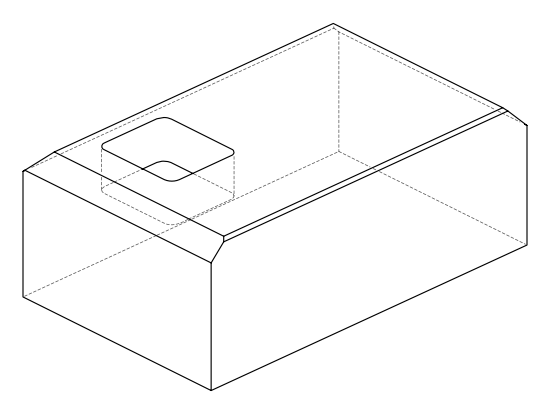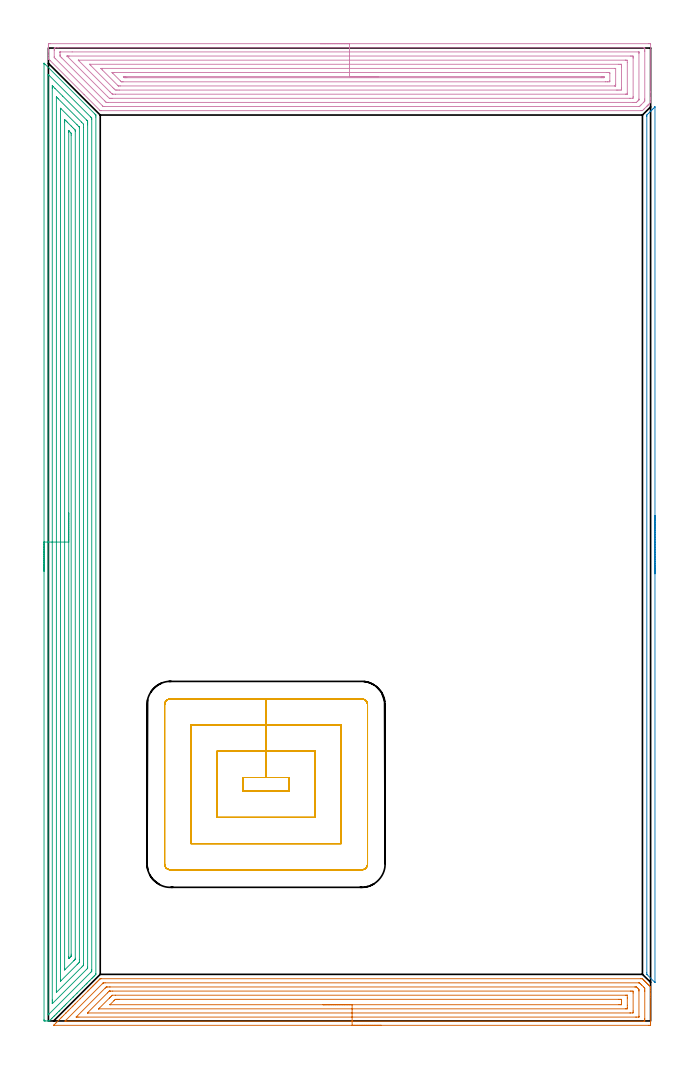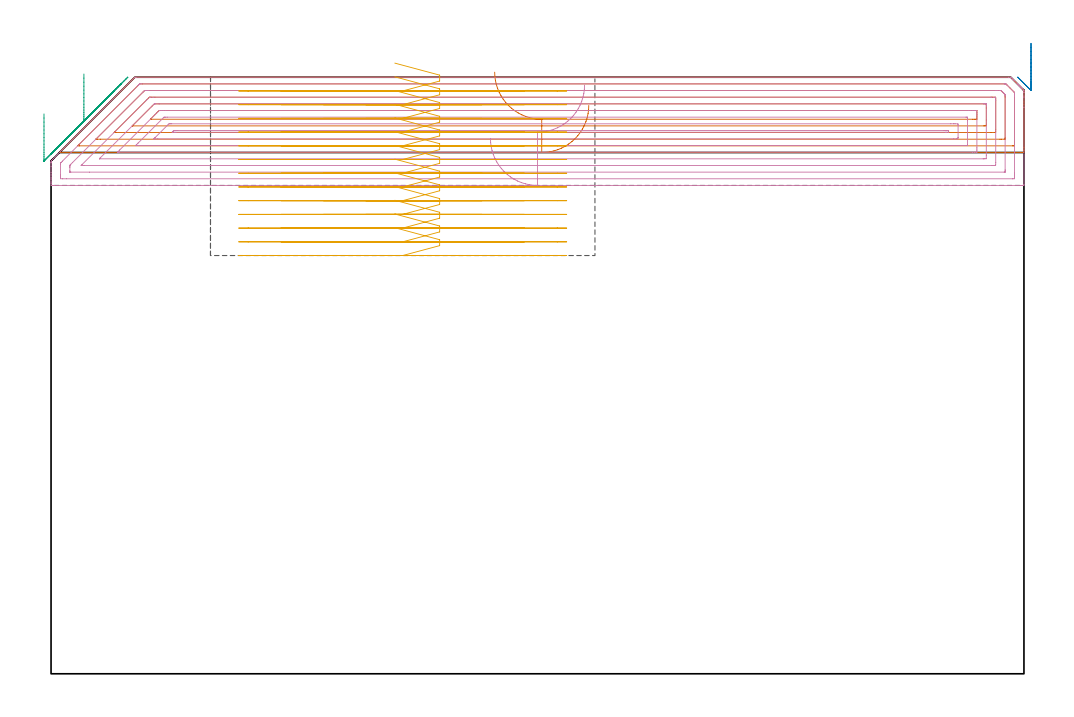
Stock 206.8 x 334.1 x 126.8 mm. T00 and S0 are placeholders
(PLAN: 5 operations, 1 tool changes, 62 min)
(1 AREA_MILL | FG_CHAMFER_SURFACE | UGT0205_001 | 9.75 min | 26435 mm3)
(2 AREA_MILL_1 | FG_CHAMFER_SURFACE_1 | UGT0205_001 | 2.55 min | 1180 mm3)
(3 AREA_MILL_2 | FG_CHAMFER_SURFACE_2 | UGT0205_001 | 17.77 min | 51136 mm3)
(4 AREA_MILL_3 | FG_CHAMFER_SURFACE_3 | UGT0205_001 | 14.6 min | 52218 mm3)
(5 MILL_RECTANGULAR_POCKET | POCKET_RECTANGULAR_STRAIGHT | NXT0201_011 | Follow Part, ap 3, ae 75% | 17.35 min | 216881 mm3)
(TOOL UGT0205_001 | Chamfer Mill 20 x 3 x 45 deg. | D20 FL50 Z2)
(TOOL NXT0201_011 | ENDMILL 12mm [2P460-1200-NA 1630] | D12 FL38 Z6)
(OP 1 AREA_MILL)
G17 G21 G94 G90
T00 M6
G54
G17 G0 G90 X114.3 Y-1.5 S1061 M3
G43 Z136.8 H0
Z120.8
G94 G1 X114.262 Z119.928 F250.
X114.148 Z119.064
X113.959 Z118.212
X113.697 Z117.38
X113.363 Z116.574
X112.96 Z115.8
X112.491 Z115.064
X111.96 Z114.372
X111.371 Z113.729
X110.728 Z113.14
X110.036 Z112.609
X109.3 Z112.14
X108.526 Z111.737
X107.72 Z111.403
X106.888 Z111.141
X106.036 Z110.952
X105.172 Z110.838
X104.3 Z110.8
X1.953 Y-1.499 Z110.801
X1.816 Y-1.495 Z110.803
X1.851 Y-1.456 Z110.843
X1.975 Y-1.325 Z110.974
X2.422 Y-0.876 Z111.421
X2.579 Y-0.719 Z111.576
X2.869 Y-0.431 Z111.869
X3.463 Y0.165 Z112.46
X3.763 Y0.463 Z112.763
X4.347 Y1.049 Z113.345
X4.697 Y1.398 Z113.697
X5.231 Y1.933 Z114.229
X5.822 Y2.522 Z114.822
X5.997 Y2.698 Z114.996
X6.115 Y2.817 Z115.114
X6.706 Y3.406 Z115.706
X6.891 Y3.592 Z115.889
X6.999 Y3.701 Z115.998
X7.59 Y4.29 Z116.59
X8.178 Y4.879 Z117.177
X8.474 Y5.174 Z117.474
X9.125 Y5.825 Z118.124
X10.018 Y6.719 Z119.018
X10.912 Y7.613 Z119.912
X11.806 Y8.506 Z120.805
X13.482 Y10.183 Z122.481
X13.593 Y10.295 Z122.591
X13.939 Y10.639 Z122.938
X14.135 Y10.835 Z123.135
X14.366 Y11.067 Z123.365
X14.487 Y11.189 Z123.485
X14.661 Y11.362 Z123.66
X14.934 Y11.635 Z123.933
X15.101 Y11.804 Z124.098
X15.268 Y11.969 Z124.267
X15.38 Y12.081 Z124.379
X15.543 Y12.246 Z124.54
X15.705 Y12.406 Z124.704
X15.827 Y12.528 Z124.826
X15.985 Y12.688 Z124.983
X16.142 Y12.843 Z125.141
X16.274 Y12.975 Z125.273
X16.427 Y13.13 Z125.425
X16.58 Y13.281 Z125.578
X16.721 Y13.422 Z125.72
X16.869 Y13.572 Z125.867
X17.017 Y13.718 Z126.015
X17.168 Y13.869 Z126.167
X17.311 Y14.014 Z126.309
X17.454 Y14.155 Z126.453
X17.615 Y14.316 Z126.613
X17.753 Y14.455 Z126.751
X17.772 Y14.471 Z126.767
X17.804 Y14.496 Z126.79
X18.061 Y14.5 Z126.8
X203.497
X203.995 Y14.499 Z126.782
X204.037 Y14.464 Z126.76
X204.045 Y14.455 Z126.753
X204.39 Y14.111 Z126.409
X204.488 Y14.014 Z126.31
X204.581 Y13.919 Z126.218
X204.688 Y13.812 Z126.112
X204.783 Y13.719 Z126.015
X204.873 Y13.628 Z125.927
X204.986 Y13.514 Z125.814
X205.078 Y13.424 Z125.72
X205.164 Y13.336 Z125.635
X205.284 Y13.216 Z125.516
X205.372 Y13.13 Z125.426
X205.456 Y13.045 Z125.344
X205.582 Y12.919 Z125.218
X205.667 Y12.835 Z125.131
X205.747 Y12.753 Z125.052
X205.88 Y12.621 Z124.92
X205.961 Y12.54 Z124.836
X206.039 Y12.462 Z124.761
X206.178 Y12.323 Z124.622
X206.256 Y12.246 Z124.542
X206.475 Y12.025 Z124.325
X206.697 Y11.804 Z124.102
X206.773 Y11.725 Z124.023
X206.799 Y11.69 Z123.987
X206.8 Y11.362 Z123.66
Y11.283 Z123.581
Y10.478 Z122.772
Y9.246 Z121.543
Y8.71 Z121.004
Y8.094 Z120.389
Y-0.398 Z111.899
X206.795 Y-1.014 Z111.284
X206.791 Y-1.492 Z110.806
X206.664 Y-1.495 Z110.803
X206.178 Y-1.5 Z110.8
X104.3
Y-0.086 Z112.214
X5.997 Y-0.085 Z112.215
X5.952
X5.692 Y-0.079 Z112.221
X5.719 Y-0.043 Z112.257
X5.81 Y0.055 Z112.355
X5.907 Y0.156 Z112.456
X5.997 Y0.247 Z112.547
X18.508 Y12.758 Z125.058
X18.696 Y12.943 Z125.243
X18.801 Y13.043 Z125.343
X18.831 Y13.069 Z125.369
X18.873 Y13.079 Z125.379
X19.446 Y13.086 Z125.386
X202.648 Y13.085 Z125.385
X202.859 Y13.08 Z125.38
X202.962 Y13.076 Z125.376
X203.177 Y12.867 Z125.167
X203.497 Y12.553 Z124.853
X203.804 Y12.246 Z124.546
X204.39 Y11.659 Z123.959
X204.681 Y11.362 Z123.662
X204.777 Y11.261 Z123.561
X204.79 Y11.159 Z123.459
X204.797 Y10.96 Z123.26
X204.799 Y10.478 Z122.778
X204.8 Y10.073 Z122.373
X204.799 Y0.754 Z113.054
X204.798 Y0.351 Z112.651
X204.79 Y-0.055 Z112.245
X204.78 Y-0.08 Z112.22
X204.761 Y-0.081 Z112.219
X204.709 Y-0.084 Z112.216
X204.603 Y-0.085 Z112.215
X204.39 Y-0.086 Z112.214
X104.3
Y1.328 Z113.628
X10.465 Y1.329 Z113.629
X9.883 Y1.33 Z113.63
X9.605 Y1.334 Z113.634
X9.572 Y1.335 Z113.635
X9.552 Y1.342 Z113.642
X9.559 Y1.354 Z113.654
X9.572 Y1.371 Z113.671
X19.482 Y11.282 Z123.582
X19.563 Y11.362 Z123.662
X19.812 Y11.601 Z123.901
X19.883 Y11.665 Z123.965
X19.987 Y11.667 Z123.967
X20.296 Y11.67 Z123.97
X20.876 Y11.671 Z123.971
X21.189
X201.396
X201.709 Y11.67 Z123.97
X201.813 Y11.668 Z123.968
X201.895 Y11.665 Z123.965
X201.936 Y11.653 Z123.953
X201.969 Y11.622 Z123.922
X202.236 Y11.362 Z123.662
X202.603 Y10.996 Z123.296
X202.729 Y10.864 Z123.164
X202.789 Y10.799 Z123.099
X202.794 Y10.673 Z122.973
X202.798 Y10.478 Z122.778
X202.8 Y10.283 Z122.583
X202.799 Y1.638 Z113.938
X202.798 Y1.445 Z113.745
X202.794 Y1.379 Z113.679
X202.789 Y1.335 Z113.635
X202.759 Y1.334 Z113.634
X202.603 Y1.331 Z113.631
X202.022 Y1.329 Z113.629
X201.709
X104.3 Y1.328 Z113.628
Y2.743 Z115.043
X13.817
X13.527 Y2.745 Z115.045
X13.434 Y2.748 Z115.048
X13.411 Y2.75 Z115.05
X13.419 Y2.761 Z115.061
X13.451 Y2.798 Z115.098
X13.534 Y2.884 Z115.184
X13.603 Y2.954 Z115.254
X20.296 Y9.647 Z121.947
X20.715 Y10.063 Z122.363
X20.877 Y10.219 Z122.519
X20.905 Y10.244 Z122.544
X20.939 Y10.25 Z122.55
X21.022 Y10.253 Z122.553
X21.189 Y10.256 Z122.556
X21.412 Y10.257 Z122.557
X22.083
X199.922
X200.147 Y10.256 Z122.556
X200.676 Y10.25 Z122.55
X200.79 Y10.236 Z122.536
X200.794 Y10.031 Z122.331
X200.8 Y9.609 Z121.909
Y3.422 Z115.722
X200.794 Y2.972 Z115.272
X200.79 Y2.761 Z115.061
X200.586 Y2.749 Z115.049
X199.922 Y2.744 Z115.044
X199.698 Y2.743 Z115.043
X104.3
Y4.157 Z116.457
X17.39
X17.318 Y4.158 Z116.458
X17.271 Y4.16 Z116.46
X17.266 Y4.161 Z116.461
Y4.163 Z116.463
X17.279 Y4.178 Z116.478
X17.389 Y4.29 Z116.59
X17.501 Y4.403 Z116.703
X20.924 Y7.826 Z120.126
X21.189 Y8.091 Z120.391
X21.502 Y8.4 Z120.7
X21.819 Y8.71 Z121.01
X21.954 Y8.837 Z121.137
X22.977 Y8.843 Z121.143
X198.269
X198.539 Y8.841 Z121.141
X198.718 Y8.838 Z121.138
X198.779 Y8.836 Z121.136
X198.79 Y8.828 Z121.128
X198.793 Y8.803 Z121.103
X198.796 Y8.71 Z121.01
X198.8 Y8.052 Z120.352
Y7.826 Z120.126
Y5.4 Z117.7
Y4.516 Z116.816
X198.797 Y4.29 Z116.59
X198.794 Y4.208 Z116.508
X198.791 Y4.173 Z116.473
X198.673 Y4.164 Z116.464
X198.404 Y4.159 Z116.459
X198.269 Y4.157 Z116.457
X104.3
Y5.571 Z117.871
X21.262 Y5.572 Z117.872
X21.189 Y5.573 Z117.873
X21.153 Y5.575 Z117.875
X21.141 Y5.577 Z117.877
X21.146 Y5.589 Z117.889
X21.157 Y5.606 Z117.906
X21.166 Y5.618 Z117.918
X21.189 Y5.642 Z117.942
X22.49 Y6.942 Z119.242
X22.733 Y7.182 Z119.482
X22.977 Y7.422 Z119.722
X23.381 Y7.426 Z119.726
X23.87 Y7.428 Z119.728
X24.272 Y7.429 Z119.729
X195.855
X196.347 Y7.427 Z119.727
X196.755 Y7.423 Z119.723
X196.79 Y7.42 Z119.72
X196.796 Y7.382 Z119.682
X196.799 Y6.942 Z119.242
X196.8 Y6.494 Z118.794
X196.799 Y6.058 Z118.358
X196.795 Y5.615 Z117.915
X196.791 Y5.585 Z117.885
X196.775 Y5.578 Z117.878
X196.716 Y5.575 Z117.875
X196.593 Y5.573 Z117.873
X196.347 Y5.571 Z117.871
X195.946
X104.3
X103.428 Z117.909
X102.563 Z118.023
X101.712 Z118.212
X100.88 Z118.474
X100.074 Z118.808
X99.3 Z119.211
X98.564 Z119.68
X97.872 Z120.211
X97.229 Z120.8
X96.639 Z121.443
X96.108 Z122.135
X95.64 Z122.871
X95.237 Z123.645
X94.903 Z124.451
X94.641 Z125.283
X94.452 Z126.135
X94.338 Z127.
X94.3 Z127.871
G0 Z136.8
M5
M2
(OP 2 AREA_MILL_1)
G17 G21 G94 G90
T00 M6
G54
G17 G0 G90 X208.3 Y173.55 S1061 M3
G43 Z136.8 H0
Z134.
G94 G1 Y173.512 Z133.128 F250.
Y173.398 Z132.264
Y173.209 Z131.412
Y172.947 Z130.58
Y172.613 Z129.774
Y172.21 Z129.
Y171.741 Z128.264
Y171.21 Z127.572
Y170.621 Z126.929
Y169.978 Z126.34
Y169.286 Z125.808
Y168.55 Z125.34
Y167.776 Z124.937
Y166.97 Z124.603
Y166.138 Z124.341
Y165.286 Z124.152
Y164.421 Z124.038
Y163.55 Z124.
Y13.378
X208.299 Y13.343 Z124.001
X208.292 Y13.218 Z124.006
X208.229 Y13.274 Z124.069
X208.121 Y13.378 Z124.177
X205.553 Y15.947 Z126.747
X205.517 Y15.985 Z126.783
X205.507 Y16. Z126.793
X205.5 Y16.507 Z126.8
Y310.593
X205.507 Y311.1 Z126.793
X205.514 Y311.114 Z126.786
X206.014 Y311.616 Z126.282
X206.383 Y311.983 Z125.917
X206.535 Y312.135 Z125.765
X206.78 Y312.381 Z125.518
X206.9 Y312.502 Z125.396
X207.246 Y312.846 Z125.054
X207.445 Y313.045 Z124.855
X207.674 Y313.275 Z124.624
X207.786 Y313.388 Z124.51
X208.229 Y313.829 Z124.071
X208.272 Y313.87 Z124.027
X208.294 Y313.883 Z124.005
X208.3 Y313.87 Z124.
Y163.55
Y162.678 Z124.038
Y161.813 Z124.152
Y160.962 Z124.341
Y160.13 Z124.603
Y159.324 Z124.937
Y158.55 Z125.34
Y157.814 Z125.808
Y157.122 Z126.34
Y156.479 Z126.929
Y155.889 Z127.572
Y155.358 Z128.264
Y154.89 Z129.
Y154.487 Z129.774
Y154.153 Z130.58
Y153.891 Z131.412
Y153.702 Z132.264
Y153.588 Z133.128
Y153.55 Z134.
G0 Z136.8
M5
M2
(OP 3 AREA_MILL_2)
G17 G21 G94 G90
T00 M6
G54
G17 G0 G90 X-1.5 Y154.45 S1061 M3
G43 Z136.8 H0
Z119.
G94 G1 Y154.488 Z118.128 F250.
Y154.602 Z117.264
Y154.791 Z116.412
Y155.053 Z115.58
Y155.387 Z114.774
Y155.79 Z114.
Y156.258 Z113.264
Y156.79 Z112.572
Y157.379 Z111.929
Y158.022 Z111.34
Y158.714 Z110.809
Y159.45 Z110.34
Y160.224 Z109.937
Y161.03 Z109.603
Y161.862 Z109.341
Y162.714 Z109.152
Y163.578 Z109.038
Y164.45 Z109.
Y328.623
X-1.497 Y328.884 Z109.003
X-1.495 Y328.886 Z109.004
X-1.484 Y328.884 Z109.016
X-1.338 Y328.738 Z109.162
X-1.004 Y328.406 Z109.492
X15.88 Y311.52 Z126.38
X16.076 Y311.325 Z126.574
X16.246 Y311.155 Z126.741
X16.284 Y311.115 Z126.775
X16.303 Y311.09 Z126.792
X16.3 Y310.432 Z126.8
Y16.236
X16.296 Y16.005 Z126.789
X16.267 Y15.965 Z126.763
X15.961 Y15.66 Z126.459
X15.804 Y15.502 Z126.299
X15.644 Y15.343 Z126.142
X15.523 Y15.221 Z126.02
X15.362 Y15.059 Z125.856
X15.198 Y14.897 Z125.696
X15.084 Y14.783 Z125.582
X14.919 Y14.617 Z125.414
X14.224 Y13.924 Z124.724
X13.859 Y13.558 Z124.355
X13.306 Y13.006 Z123.806
X12.966 Y12.665 Z123.463
X12.387 Y12.087 Z122.887
X11.676 Y11.375 Z122.175
X9.84 Y9.54 Z120.339
X8.501 Y8.2 Z119.
X7.608 Y7.308 Z118.107
X6.269 Y5.968 Z116.767
X5.822 Y5.522 Z116.321
X5.377 Y5.075 Z115.874
X4.824 Y4.523 Z115.323
X4.599 Y4.297 Z115.096
X4.484 Y4.183 Z114.981
X3.955 Y3.655 Z114.454
X3.714 Y3.412 Z114.211
X3.591 Y3.29 Z114.088
X3.087 Y2.786 Z113.586
X2.829 Y2.527 Z113.326
X2.698 Y2.397 Z113.195
X2.218 Y1.918 Z112.718
X1.945 Y1.643 Z112.441
X1.358 Y1.058 Z111.858
X1.06 Y0.758 Z111.556
X0.465 Y0.165 Z110.964
X0.323 Y0.027 Z110.822
X0.302 Y0.01 Z110.801
X-0.003 Y0. Z110.496
X-0.351 Z110.148
X-1.004 Z109.491
X-1.33 Z109.166
X-1.491 Y0.002 Z109.005
X-1.497 Y0.165 Z109.003
X-1.5 Y0.415 Z109.
Y164.45
X-0.086 Z110.414
Y324.717
X-0.083 Y324.902 Z110.417
X-0.079 Y324.992 Z110.421
X-0.077 Y325.015 Z110.423
X-0.05 Y324.993 Z110.45
X0.029 Y324.919 Z110.529
X0.233 Y324.717 Z110.733
X14.518 Y310.432 Z125.018
X14.68 Y310.266 Z125.18
X14.809 Y310.129 Z125.309
X14.879 Y310.051 Z125.379
X14.886 Y309.539 Z125.386
Y17.575
X14.881 Y17.146 Z125.381
X14.879 Y17.044 Z125.379
X14.823 Y16.982 Z125.323
X14.725 Y16.878 Z125.225
X14.533 Y16.682 Z125.033
X0.163 Y2.312 Z110.663
X0.062 Y2.214 Z110.562
X-0.037 Y2.119 Z110.463
X-0.075 Y2.086 Z110.425
X-0.085 Y2.362 Z110.415
Y2.397
X-0.086 Y164.45 Z110.414
X1.328 Z111.828
X1.329 Y320.253 Z111.829
Y320.577
X1.333 Y321.146 Z111.833
X1.334 Y321.151 Z111.834
X1.349 Y321.146 Z111.849
X1.65 Y320.849 Z112.15
X2.248 Y320.253 Z112.748
X4.926 Y317.575 Z115.426
X13.15 Y309.35 Z123.65
X13.324 Y309.174 Z123.824
X13.41 Y309.083 Z123.91
X13.452 Y309.037 Z123.952
X13.465 Y309.01 Z123.965
X13.466 Y308.97 Z123.966
X13.47 Y308.646 Z123.97
X13.471 Y308.322 Z123.971
Y307.753
Y18.468
X13.47 Y18.146 Z123.97
X13.467 Y18.098 Z123.967
X13.464 Y18.075 Z123.964
X13.453 Y18.061 Z123.953
X13.387 Y17.99 Z123.887
X13.15 Y17.749 Z123.65
X13.064 Y17.663 Z123.564
X1.368 Y5.968 Z111.868
X1.353 Y5.958 Z111.853
X1.343 Y5.952 Z111.843
X1.335 Y5.968 Z111.835
X1.334 Y6. Z111.834
X1.33 Y6.291 Z111.83
X1.329 Y6.861 Z111.829
X1.328 Y7.186 Z111.828
Y164.45
X2.743 Z113.243
Y317.218
X2.744 Y317.277 Z113.244
X2.745 Y317.296 Z113.245
X2.746 Y317.297 Z113.246
X2.753 Y317.293 Z113.253
X2.8 Y317.249 Z113.3
X2.988 Y317.063 Z113.488
X3.37 Y316.682 Z113.87
X11.405 Y308.646 Z121.905
X12.05 Y307.97 Z122.55
X12.057 Y306.86 Z122.557
Y19.572
X12.055 Y19.361 Z122.555
X12.052 Y19.191 Z122.552
X12.05 Y19.11 Z122.55
X11.997 Y19.054 Z122.497
X11.842 Y18.895 Z122.342
X11.42 Y18.468 Z121.92
X2.807 Y9.856 Z113.307
X2.773 Y9.824 Z113.273
X2.752 Y9.808 Z113.252
X2.749 Z113.249
X2.747 Y9.814 Z113.247
X2.745 Y9.919 Z113.245
X2.743 Y10.222 Z113.243
Y10.433
Y164.45
X4.157 Z114.657
X4.158 Y313.11 Z114.658
X4.159 Y313.256 Z114.659
X4.164 Y313.405 Z114.664
X4.166 Y313.425 Z114.666
X4.19 Y313.404 Z114.69
X4.241 Y313.358 Z114.741
X4.304 Y313.298 Z114.804
X9.848 Y307.753 Z120.348
X10.496 Y307.098 Z120.996
X10.613 Y306.975 Z121.113
X10.636 Y306.944 Z121.136
X10.639 Y306.909 Z121.139
X10.641 Y306.86 Z121.141
X10.643 Y306.713 Z121.143
Y20.999
X10.64 Y20.254 Z121.14
X10.638 Y20.18 Z121.138
X10.636 Y20.148 Z121.136
X10.62 Y20.129 Z121.12
X10.496 Y19.998 Z120.996
X10.181 Y19.679 Z120.681
X9.863 Y19.361 Z120.363
X4.304 Y13.802 Z114.804
X4.203 Y13.705 Z114.703
X4.174 Y13.68 Z114.674
X4.164 Y13.674 Z114.664
X4.162 Y13.68 Z114.662
X4.159 Y13.757 Z114.659
X4.157 Y13.856 Z114.657
Y14.004
Y164.45
X5.571 Z116.071
X5.572 Y308.646 Z116.072
X5.574 Y309.15 Z116.074
X5.578 Y309.539 Z116.078
X5.58 Y309.561 Z116.08
X5.608 Y309.539 Z116.108
X6.073 Y309.078 Z116.573
X6.506 Y308.646 Z117.006
X7.842 Y307.31 Z118.342
X8.292 Y306.86 Z118.792
X8.727 Y306.422 Z119.227
X9.175 Y305.968 Z119.675
X9.222 Y305.9 Z119.722
X9.224 Y305.84 Z119.724
X9.227 Y305.714 Z119.727
X9.228 Y305.461 Z119.728
X9.229 Y21.533 Z119.729
X9.228 Y21.34 Z119.728
X9.225 Y21.244 Z119.725
X9.222 Y21.197 Z119.722
X9.218 Y21.177 Z119.718
X9.194 Y21.147 Z119.694
X8.961 Y20.91 Z119.461
X8.727 Y20.675 Z119.227
X5.627 Y17.575 Z116.127
X5.608 Y17.56 Z116.108
X5.6 Y17.557 Z116.1
X5.578 Y17.554 Z116.078
X5.576 Y17.575 Z116.076
X5.574 Y17.637 Z116.074
X5.571 Y18.082 Z116.071
Y164.45
X6.985 Z117.485
Y305.075
X6.988 Y305.486 Z117.488
X6.99 Y305.69 Z117.49
X6.991 Y305.699 Z117.491
X7.006 Y305.688 Z117.506
X7.046 Y305.654 Z117.546
X7.1 Y305.601 Z117.6
X7.617 Y305.075 Z118.117
X7.808 Y304.858 Z118.308
X7.81 Y304.651 Z118.31
X7.815 Y304.21 Z118.315
Y22.932
X7.811 Y22.514 Z118.311
X7.808 Y22.305 Z118.308
X7.804 Y22.212 Z118.304
X7.774 Y22.177 Z118.274
X7.741 Y22.141 Z118.241
X7.642 Y22.04 Z118.142
X7.57 Y21.968 Z118.07
X7.297 Y21.697 Z117.797
X7.028 Y21.434 Z117.528
X6.999 Y21.408 Z117.499
X6.992 Y21.406 Z117.492
X6.991 Y21.443 Z117.491
X6.988 Y21.632 Z117.488
X6.985 Y22.012 Z117.485
Y164.45
Y165.322 Z117.523
Y166.186 Z117.637
Y167.038 Z117.826
Y167.87 Z118.088
Y168.676 Z118.422
Y169.45 Z118.825
Y170.186 Z119.294
Y170.878 Z119.825
Y171.521 Z120.414
Y172.11 Z121.057
Y172.642 Z121.75
Y173.11 Z122.485
Y173.513 Z123.259
Y173.847 Z124.065
Y174.109 Z124.897
Y174.298 Z125.749
Y174.412 Z126.614
Y174.45 Z127.485
G0 Z136.8
M5
M2
(OP 4 AREA_MILL_3)
G17 G21 G94 G90
T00 M6
G54
G17 G0 G90 X93.4 Y335.6 S1061 M3
G43 Z136.8 H0
Z113.8
G94 G1 X93.438 Z112.928 F250.
X93.552 Z112.063
X93.741 Z111.212
X94.003 Z110.38
X94.337 Z109.574
X94.74 Z108.8
X95.208 Z108.064
X95.74 Z107.372
X96.329 Z106.729
X96.972 Z106.139
X97.664 Z105.608
X98.4 Z105.14
X99.174 Z104.737
X99.98 Z104.403
X100.812 Z104.141
X101.664 Z103.952
X102.528 Z103.838
X103.4 Z103.8
X206.177
X206.602 Y335.595 Z103.803
X206.79 Y335.592 Z103.806
X206.8 Y335.4 Z103.998
Y318.978 Z120.417
Y316.946 Z122.45
Y316.598 Z122.797
Y315.796 Z123.603
Y315.756 Z123.643
X206.799 Y315.409 Z123.987
X206.773 Y315.371 Z124.026
X206.393 Y314.993 Z124.407
X206.234 Y314.833 Z124.564
X206.177 Y314.776 Z124.623
X205.998 Y314.597 Z124.802
X205.94 Y314.539 Z124.858
X205.879 Y314.478 Z124.921
X205.707 Y314.307 Z125.092
X205.646 Y314.244 Z125.152
X205.581 Y314.18 Z125.219
X205.417 Y314.016 Z125.383
X205.352 Y313.95 Z125.446
X204.691 Y313.291 Z126.109
X204.469 Y313.068 Z126.329
X204.389 Y312.988 Z126.409
X204.087 Y312.687 Z126.713
X204.018 Y312.621 Z126.779
X204. Y312.607 Z126.793
X203.496 Y312.6 Z126.8
X18.05
X17.804 Y312.604 Z126.79
X17.789 Y312.615 Z126.78
X17.678 Y312.72 Z126.676
X12.241 Y318.159 Z121.241
X0.561 Y329.837 Z109.56
X0.391 Y330.009 Z109.391
X0.325 Y330.075 Z109.325
X0.121 Y330.278 Z109.12
X0.027 Y330.375 Z109.023
X0.001 Y330.409 Z108.987
X0. Y330.72 Z108.679
Y330.8 Z108.598
Y331.602 Z107.793
Y332.833 Z106.564
Y333.367 Z106.027
Y333.983 Z105.413
Y334.25 Z105.145
Y334.865 Z104.531
X0.003 Y335.133 Z104.263
X0.009 Y335.591 Z103.805
X0.155 Y335.594 Z103.803
X0.623 Y335.6 Z103.8
X103.4
Y334.186 Z105.214
X204.389 Y334.185 Z105.215
X204.455
X204.77 Y334.179 Z105.221
X204.79 Y334.076 Z105.324
X204.797 Y333.848 Z105.552
X204.799 Y333.367 Z106.033
X204.8 Y332.962 Z106.438
X204.799 Y316.598 Z122.802
X204.797 Y316.195 Z123.205
X204.79 Y315.954 Z123.446
X204.778 Y315.84 Z123.56
X204.661 Y315.715 Z123.685
X204.528 Y315.579 Z123.821
X204.389 Y315.439 Z123.961
X203.496 Y314.546 Z124.854
X203.197 Y314.252 Z125.148
X202.992 Y314.054 Z125.346
X202.947 Y314.021 Z125.379
X202.925 Y314.019 Z125.381
X202.874 Y314.016 Z125.384
X202.667 Y314.014 Z125.386
X202.602
X19.326
X18.912 Y314.018 Z125.382
X18.861 Y314.02 Z125.38
X18.839 Y314.023 Z125.377
X18.797 Y314.061 Z125.339
X18.662 Y314.19 Z125.21
X18.497 Y314.353 Z125.047
X2.411 Y330.439 Z108.961
X2.133 Y330.72 Z108.68
X2.044 Y330.814 Z108.586
X2.014 Y330.847 Z108.553
X2.009 Y330.872 Z108.528
X2.005 Y330.922 Z108.478
X2.001 Y331.124 Z108.276
Y333.367 Z106.033
X2.003 Y333.77 Z105.63
X2.01 Y334.171 Z105.229
X2.411 Y334.183 Z105.217
X2.477 Y334.185 Z105.215
X3.304 Y334.186 Z105.214
X103.4
Y332.772 Z106.628
X202.602 Y332.771 Z106.629
X202.699 Y332.769 Z106.631
X202.775 Y332.766 Z106.634
X202.79 Y332.764 Z106.636
X202.794 Y332.736 Z106.664
X202.797 Y332.68 Z106.72
X202.799 Y332.485 Z106.915
X202.8 Y332.289 Z107.111
X202.799 Y316.598 Z122.802
X202.798 Y316.405 Z122.995
X202.791 Y316.338 Z123.062
X202.785 Y316.296 Z123.104
X202.763 Y316.271 Z123.129
X202.602 Y316.102 Z123.298
X202.408 Y315.907 Z123.493
X202.213 Y315.715 Z123.685
X201.958 Y315.469 Z123.931
X201.921 Y315.435 Z123.965
X201.853 Y315.433 Z123.967
X201.708 Y315.431 Z123.969
X201.105 Y315.429 Z123.971
X200.815 Y315.428 Z123.972
X20.575 Y315.429 Z123.971
X20.285
X19.994 Y315.432 Z123.968
X19.912 Y315.435 Z123.965
X19.872 Y315.439 Z123.961
X19.85 Y315.458 Z123.942
X19.76 Y315.543 Z123.857
X19.584 Y315.715 Z123.685
X19.391 Y315.908 Z123.492
X4.58 Y330.72 Z108.68
X4.198 Y331.103 Z108.297
X4.077 Y331.23 Z108.17
X4.018 Y331.293 Z108.107
X4.01 Y331.407 Z107.993
X4.004 Y331.602 Z107.798
X4.001 Y331.797 Z107.603
X4. Y332.485 Z106.915
X4.001 Y332.679 Z106.721
X4.007 Y332.745 Z106.655
X4.01 Y332.764 Z106.636
X4.019 Y332.766 Z106.634
X4.053 Y332.769 Z106.631
X4.198 Y332.771 Z106.629
X8.164 Y332.772 Z106.628
X103.4
Y331.357 Z108.043
X199.921
X200.17 Y331.356 Z108.044
X200.669 Y331.352 Z108.048
X200.781 Y331.351 Z108.049
X200.79 Y331.156 Z108.244
X200.8 Y330.734 Z108.666
Y330.72 Z108.68
Y317.495 Z121.905
X200.79 Y317.047 Z122.353
X200.773 Y316.85 Z122.55
X200.563 Y316.847 Z122.553
X199.921 Y316.843 Z122.557
X199.673
X21.824
X21.179 Y316.847 Z122.553
X20.924 Y316.85 Z122.55
X20.285 Y317.464 Z121.936
X20.268 Y317.481 Z121.919
X6.607 Y331.143 Z108.257
X6.475 Y331.277 Z108.123
X6.412 Y331.345 Z108.055
X6.408 Y331.353 Z108.047
X6.409 Y331.354 Z108.046
X6.433 Y331.356 Z108.044
X6.879 Y331.357 Z108.043
X7.127
X103.4
Y329.943 Z109.457
X198.133
X198.241 Y329.942 Z109.458
X198.456 Y329.936 Z109.464
X198.79 Y329.924 Z109.476
X198.793 Y329.837 Z109.563
X198.799 Y329.179 Z110.221
X198.8 Y318.588 Z120.812
X198.797 Y318.363 Z121.037
X198.793 Y318.282 Z121.118
X198.791 Y318.267 Z121.133
X198.707 Y318.263 Z121.137
X198.564 Y318.259 Z121.141
X198.349 Y318.257 Z121.143
X198.241
X22.966
X22.179 Y318.258 Z121.142
X22.072 Y318.26 Z121.14
X21.969 Y318.264 Z121.136
X21.847 Y318.363 Z121.037
X21.179 Y319.021 Z120.379
X10.454 Y329.744 Z109.656
X10.364 Y329.837 Z109.563
X10.28 Y329.93 Z109.47
X10.276 Y329.938 Z109.462
X10.283 Y329.94 Z109.46
X10.311 Y329.942 Z109.458
X103.4 Y329.943 Z109.457
Y328.529 Z110.871
X195.883
X196.346 Y328.528 Z110.872
X196.781 Y328.525 Z110.875
X196.79 Y328.522 Z110.878
X196.796 Y328.51 Z110.89
X196.799 Y328.072 Z111.328
X196.8 Y327.624 Z111.776
X196.799 Y320.563 Z118.837
X196.797 Y320.128 Z119.272
X196.793 Y319.687 Z119.713
X196.346 Y319.678 Z119.722
X195.913 Y319.674 Z119.726
X195.452 Y319.672 Z119.728
X195.022 Y319.671 Z119.729
X24.322 Y319.672 Z119.728
X23.86 Y319.674 Z119.726
X23.422 Y319.678 Z119.722
X22.966 Y319.689 Z119.711
X22.522 Y320.128 Z119.272
X22.072 Y320.576 Z118.824
X14.577 Y328.072 Z111.328
X14.241 Y328.412 Z110.988
X14.15 Y328.508 Z110.892
X14.138 Y328.524 Z110.876
X14.144 Y328.525 Z110.875
X14.182 Y328.527 Z110.873
X14.305 Y328.529 Z110.871
X14.46
X103.4
Y327.115 Z112.285
X194.559 Y327.114 Z112.286
X194.635 Y327.113 Z112.287
X194.749 Y327.108 Z112.292
X194.791 Y327.1 Z112.3
X194.796 Y327.077 Z112.323
X194.799 Y327.05 Z112.35
X194.8 Y321.655 Z117.745
X194.799 Y321.417 Z117.983
X194.796 Y321.258 Z118.142
X194.79 Y321.132 Z118.268
X194.78 Y321.091 Z118.309
X194.762 Y321.09 Z118.31
X194.559 Y321.086 Z118.314
X194.483 Y321.085 Z118.315
X24.678
X24.269 Y321.087 Z118.313
X24.065 Y321.09 Z118.31
X24.018 Y321.092 Z118.308
X23.959 Y321.145 Z118.255
X23.86 Y321.238 Z118.162
X18.497 Y326.6 Z112.8
X18.093 Y327.012 Z112.388
X18.005 Y327.103 Z112.297
X18.151 Y327.108 Z112.292
X18.497 Y327.114 Z112.286
X18.573 Y327.115 Z112.285
X103.4
Y325.701 Z113.699
X191.878 Y325.7 Z113.7
X192.495 Y325.697 Z113.703
X192.771 Y325.693 Z113.707
X192.797 Y325.424 Z113.976
X192.799 Y325.396 Z114.004
Y322.776 Z116.624
X192.798 Y322.749 Z116.651
X192.771 Y322.507 Z116.893
X192.156 Y322.501 Z116.899
X191.878 Y322.5 Z116.9
X191.264
X25.647
X25.367 Y322.502 Z116.898
X25.181 Y322.506 Z116.894
X25.047 Y322.511 Z116.889
X24.753 Y322.793 Z116.607
X22.123 Y325.424 Z113.976
X22.072 Y325.475 Z113.925
X21.925 Y325.629 Z113.771
X21.864 Y325.695 Z113.705
X21.891 Y325.697 Z113.703
X21.932 Y325.699 Z113.701
X22.072 Y325.7 Z113.7
X22.686 Y325.701 Z113.699
X103.4
Y324.286 Z115.114
X190.09
X190.349 Y324.285 Z115.115
X190.725 Y324.281 Z115.119
X190.78 Y324.28 Z115.12
X190.79 Y324.229 Z115.171
X190.792 Y324.1 Z115.3
X190.79 Y323.971 Z115.429
X190.78 Y323.92 Z115.48
X190.722 Y323.918 Z115.482
X190.467 Y323.915 Z115.485
X190.09 Y323.914 Z115.486
X189.832
X26.918
X26.541 Y323.915 Z115.485
X26.28 Y323.917 Z115.483
X26.099 Y323.921 Z115.479
X26.002 Y324.006 Z115.394
X25.904 Y324.104 Z115.296
X25.735 Y324.28 Z115.12
X25.909 Y324.283 Z115.117
X26.283 Y324.286 Z115.114
X26.541
X103.4
X104.272 Z115.152
X105.136 Z115.266
X105.988 Z115.454
X106.82 Z115.717
X107.626 Z116.051
X108.4 Z116.453
X109.136 Z116.922
X109.828 Z117.453
X110.471 Z118.043
X111.06 Z118.686
X111.592 Z119.378
X112.06 Z120.114
X112.463 Z120.887
X112.797 Z121.693
X113.059 Z122.525
X113.248 Z123.377
X113.362 Z124.242
X113.4 Z125.114
G0 Z136.8
M5
M2
(OP 5 MILL_RECTANGULAR_POCKET)
G17 G21 G94 G90
T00 M6
G54
G17 G0 G90 X73.074 Y78.9 S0 M3
G43 Z136.8 H1
Z129.8
G94 G1 X82.6 Z127.247 F250.
Y83.6 Z125.988
X74.75 Z123.885
X66.9 F500.
Y78.9
X82.6
Y83.6
X74.75
Y92.6
X57.9
Y69.9
X91.6
Y92.6
X74.75
Y101.6
X48.9
Y60.9
X100.6
Y101.6
X74.75
Y110.6
X41.9
G3 X39.9 Y108.6 R2.
G1 Y53.9
G3 X41.9 Y51.9 R2.
G1 X107.6
G3 X109.6 Y53.9 R2.
G1 Y108.6
G3 X107.6 Y110.6 R2.
G1 X74.75
X73.75
G0 X73.074 Y78.9 Z126.885
G1 X82.6 Z124.332 F250.
Y83.6 Z123.073
X74.75 Z120.969
X66.9 F500.
Y78.9
X82.6
Y83.6
X74.75
Y92.6
X57.9
Y69.9
X91.6
Y92.6
X74.75
Y101.6
X48.9
Y60.9
X100.6
Y101.6
X74.75
Y110.6
X41.9
G3 X39.9 Y108.6 R2.
G1 Y53.9
G3 X41.9 Y51.9 R2.
G1 X107.6
G3 X109.6 Y53.9 R2.
G1 Y108.6
G3 X107.6 Y110.6 R2.
G1 X74.75
X73.75
G0 X73.074 Y78.9 Z123.969
G1 X82.6 Z121.417 F250.
Y83.6 Z120.157
X74.75 Z118.054
X66.9 F500.
Y78.9
X82.6
Y83.6
X74.75
Y92.6
X57.9
Y69.9
X91.6
Y92.6
X74.75
Y101.6
X48.9
Y60.9
X100.6
Y101.6
X74.75
Y110.6
X41.9
G3 X39.9 Y108.6 R2.
G1 Y53.9
G3 X41.9 Y51.9 R2.
G1 X107.6
G3 X109.6 Y53.9 R2.
G1 Y108.6
G3 X107.6 Y110.6 R2.
G1 X74.75
X73.75
G0 X73.074 Y78.9 Z121.054
G1 X82.6 Z118.501 F250.
Y83.6 Z117.242
X74.75 Z115.138
X66.9 F500.
Y78.9
X82.6
Y83.6
X74.75
Y92.6
X57.9
Y69.9
X91.6
Y92.6
X74.75
Y101.6
X48.9
Y60.9
X100.6
Y101.6
X74.75
Y110.6
X41.9
G3 X39.9 Y108.6 R2.
G1 Y53.9
G3 X41.9 Y51.9 R2.
G1 X107.6
G3 X109.6 Y53.9 R2.
G1 Y108.6
G3 X107.6 Y110.6 R2.
G1 X74.75
X73.75
G0 X73.074 Y78.9 Z118.138
G1 X82.6 Z115.586 F250.
Y83.6 Z114.326
X74.75 Z112.223
X66.9 F500.
Y78.9
X82.6
Y83.6
X74.75
Y92.6
X57.9
Y69.9
X91.6
Y92.6
X74.75
Y101.6
X48.9
Y60.9
X100.6
Y101.6
X74.75
Y110.6
X41.9
G3 X39.9 Y108.6 R2.
G1 Y53.9
G3 X41.9 Y51.9 R2.
G1 X107.6
G3 X109.6 Y53.9 R2.
G1 Y108.6
G3 X107.6 Y110.6 R2.
G1 X74.75
X73.75
G0 X73.074 Y78.9 Z115.223
G1 X82.6 Z112.67 F250.
Y83.6 Z111.411
X74.75 Z109.308
X66.9 F500.
Y78.9
X82.6
Y83.6
X74.75
Y92.6
X57.9
Y69.9
X91.6
Y92.6
X74.75
Y101.6
X48.9
Y60.9
X100.6
Y101.6
X74.75
Y110.6
X41.9
G3 X39.9 Y108.6 R2.
G1 Y53.9
G3 X41.9 Y51.9 R2.
G1 X107.6
G3 X109.6 Y53.9 R2.
G1 Y108.6
G3 X107.6 Y110.6 R2.
G1 X74.75
X73.75
G0 X73.074 Y78.9 Z112.308
G1 X82.6 Z109.755 F250.
Y83.6 Z108.496
X74.75 Z106.392
X66.9 F500.
Y78.9
X82.6
Y83.6
X74.75
Y92.6
X57.9
Y69.9
X91.6
Y92.6
X74.75
Y101.6
X48.9
Y60.9
X100.6
Y101.6
X74.75
Y110.6
X41.9
G3 X39.9 Y108.6 R2.
G1 Y53.9
G3 X41.9 Y51.9 R2.
G1 X107.6
G3 X109.6 Y53.9 R2.
G1 Y108.6
G3 X107.6 Y110.6 R2.
G1 X74.75
X73.75
G0 X73.074 Y78.9 Z109.392
G1 X82.6 Z106.84 F250.
Y83.6 Z105.58
X74.75 Z103.477
X66.9 F500.
Y78.9
X82.6
Y83.6
X74.75
Y92.6
X57.9
Y69.9
X91.6
Y92.6
X74.75
Y101.6
X48.9
Y60.9
X100.6
Y101.6
X74.75
Y110.6
X41.9
G3 X39.9 Y108.6 R2.
G1 Y53.9
G3 X41.9 Y51.9 R2.
G1 X107.6
G3 X109.6 Y53.9 R2.
G1 Y108.6
G3 X107.6 Y110.6 R2.
G1 X74.75
X73.75
G0 X73.074 Y78.9 Z106.477
G1 X82.6 Z103.924 F250.
Y83.6 Z102.665
X74.75 Z100.562
X66.9 F500.
Y78.9
X82.6
Y83.6
X74.75
Y92.6
X57.9
Y69.9
X91.6
Y92.6
X74.75
Y101.6
X48.9
Y60.9
X100.6
Y101.6
X74.75
Y110.6
X41.9
G3 X39.9 Y108.6 R2.
G1 Y53.9
G3 X41.9 Y51.9 R2.
G1 X107.6
G3 X109.6 Y53.9 R2.
G1 Y108.6
G3 X107.6 Y110.6 R2.
G1 X74.75
X73.75
G0 X73.074 Y78.9 Z103.562
G1 X82.6 Z101.009 F250.
Y83.6 Z99.75
X74.75 Z97.646
X66.9 F500.
Y78.9
X82.6
Y83.6
X74.75
Y92.6
X57.9
Y69.9
X91.6
Y92.6
X74.75
Y101.6
X48.9
Y60.9
X100.6
Y101.6
X74.75
Y110.6
X41.9
G3 X39.9 Y108.6 R2.
G1 Y53.9
G3 X41.9 Y51.9 R2.
G1 X107.6
G3 X109.6 Y53.9 R2.
G1 Y108.6
G3 X107.6 Y110.6 R2.
G1 X74.75
X73.75
G0 X73.074 Y78.9 Z100.646
G1 X82.6 Z98.094 F250.
Y83.6 Z96.834
X74.75 Z94.731
X66.9 F500.
Y78.9
X82.6
Y83.6
X74.75
Y92.6
X57.9
Y69.9
X91.6
Y92.6
X74.75
Y101.6
X48.9
Y60.9
X100.6
Y101.6
X74.75
Y110.6
X41.9
G3 X39.9 Y108.6 R2.
G1 Y53.9
G3 X41.9 Y51.9 R2.
G1 X107.6
G3 X109.6 Y53.9 R2.
G1 Y108.6
G3 X107.6 Y110.6 R2.
G1 X74.75
X73.75
G0 X73.074 Y78.9 Z97.731
G1 X82.6 Z95.178 F250.
Y83.6 Z93.919
X74.75 Z91.815
X66.9 F500.
Y78.9
X82.6
Y83.6
X74.75
Y92.6
X57.9
Y69.9
X91.6
Y92.6
X74.75
Y101.6
X48.9
Y60.9
X100.6
Y101.6
X74.75
Y110.6
X41.9
G3 X39.9 Y108.6 R2.
G1 Y53.9
G3 X41.9 Y51.9 R2.
G1 X107.6
G3 X109.6 Y53.9 R2.
G1 Y108.6
G3 X107.6 Y110.6 R2.
G1 X74.75
X73.75
G0 X73.074 Y78.9 Z94.815
G1 X82.6 Z92.263 F250.
Y83.6 Z91.003
X74.75 Z88.9
X66.9 F500.
Y78.9
X82.6
Y83.6
X74.75
Y92.6
X57.9
Y69.9
X91.6
Y92.6
X74.75
Y101.6
X48.9
Y60.9
X100.6
Y101.6
X74.75
Y110.6
X41.9
G3 X39.9 Y108.6 R2.
G1 Y53.9
G3 X41.9 Y51.9 R2.
G1 X107.6
G3 X109.6 Y53.9 R2.
G1 Y108.6
G3 X107.6 Y110.6 R2.
G1 X74.75
X73.75
G0 Z136.8
M5
M2
